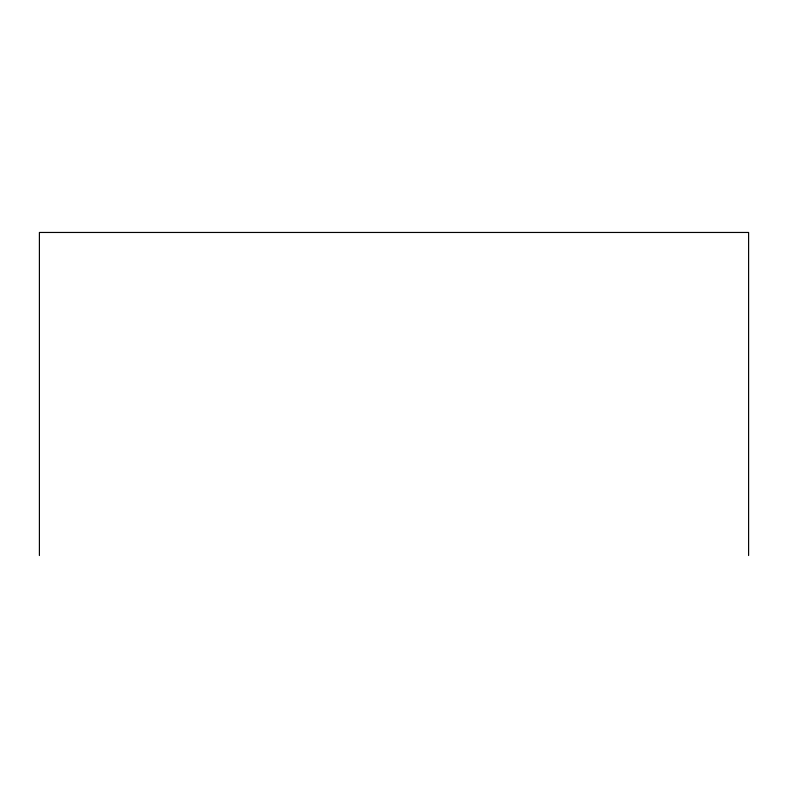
<?xml version="1.0" encoding="UTF-8"?>
<svg xmlns="http://www.w3.org/2000/svg" width="788" height="788" viewBox="0 0 788 788"><rect width="100%" height="100%" fill="white"/><g stroke="black" fill="none" stroke-linecap="round" stroke-linejoin="round"><path stroke-width="1.18" d="M748.6 555.54L748.6 232.46L39.4 232.46L39.4 555.54"/></g></svg>
